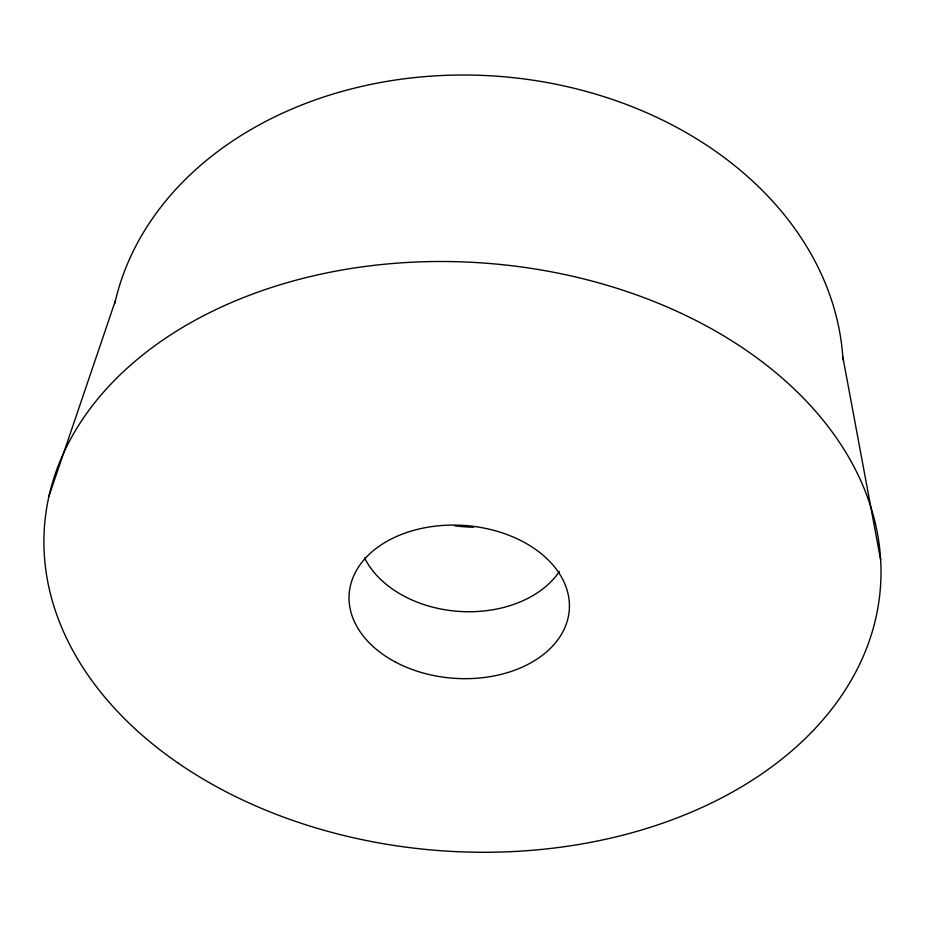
<?xml version="1.0" encoding="UTF-8"?>
<svg xmlns="http://www.w3.org/2000/svg" width="927" height="927" viewBox="0 0 927 927"><rect width="100%" height="100%" fill="white"/><g stroke="black" fill="none" stroke-linecap="round" stroke-linejoin="round"><path stroke-width="1.39" d="M49.004 496.049L115.423 300.649M842.817 356.895L880.65 559.896M559.41 571.519A105.91 76.327 4.1 0 1 458.738 611.38A105.91 76.327 4.1 0 1 364.531 557.799M114.774 303.477A367.37 287.243 4.1 0 1 499.537 76.408A367.37 287.243 4.1 0 1 843.002 359.78M473.488 527.254A170.023 131.843 4.1 0 1 454.983 525.899M178.343 763.234A419.085 294.612 4.1 0 0 870.685 636.756A419.085 294.612 4.1 0 0 338.343 270.672A419.085 294.612 4.1 0 0 178.343 763.234M394.832 661.727A110.336 76.582 4.1 0 0 568.865 613.651A110.336 76.582 4.1 0 0 413.998 530.279A110.336 76.582 4.1 0 0 394.832 661.727"/></g></svg>
